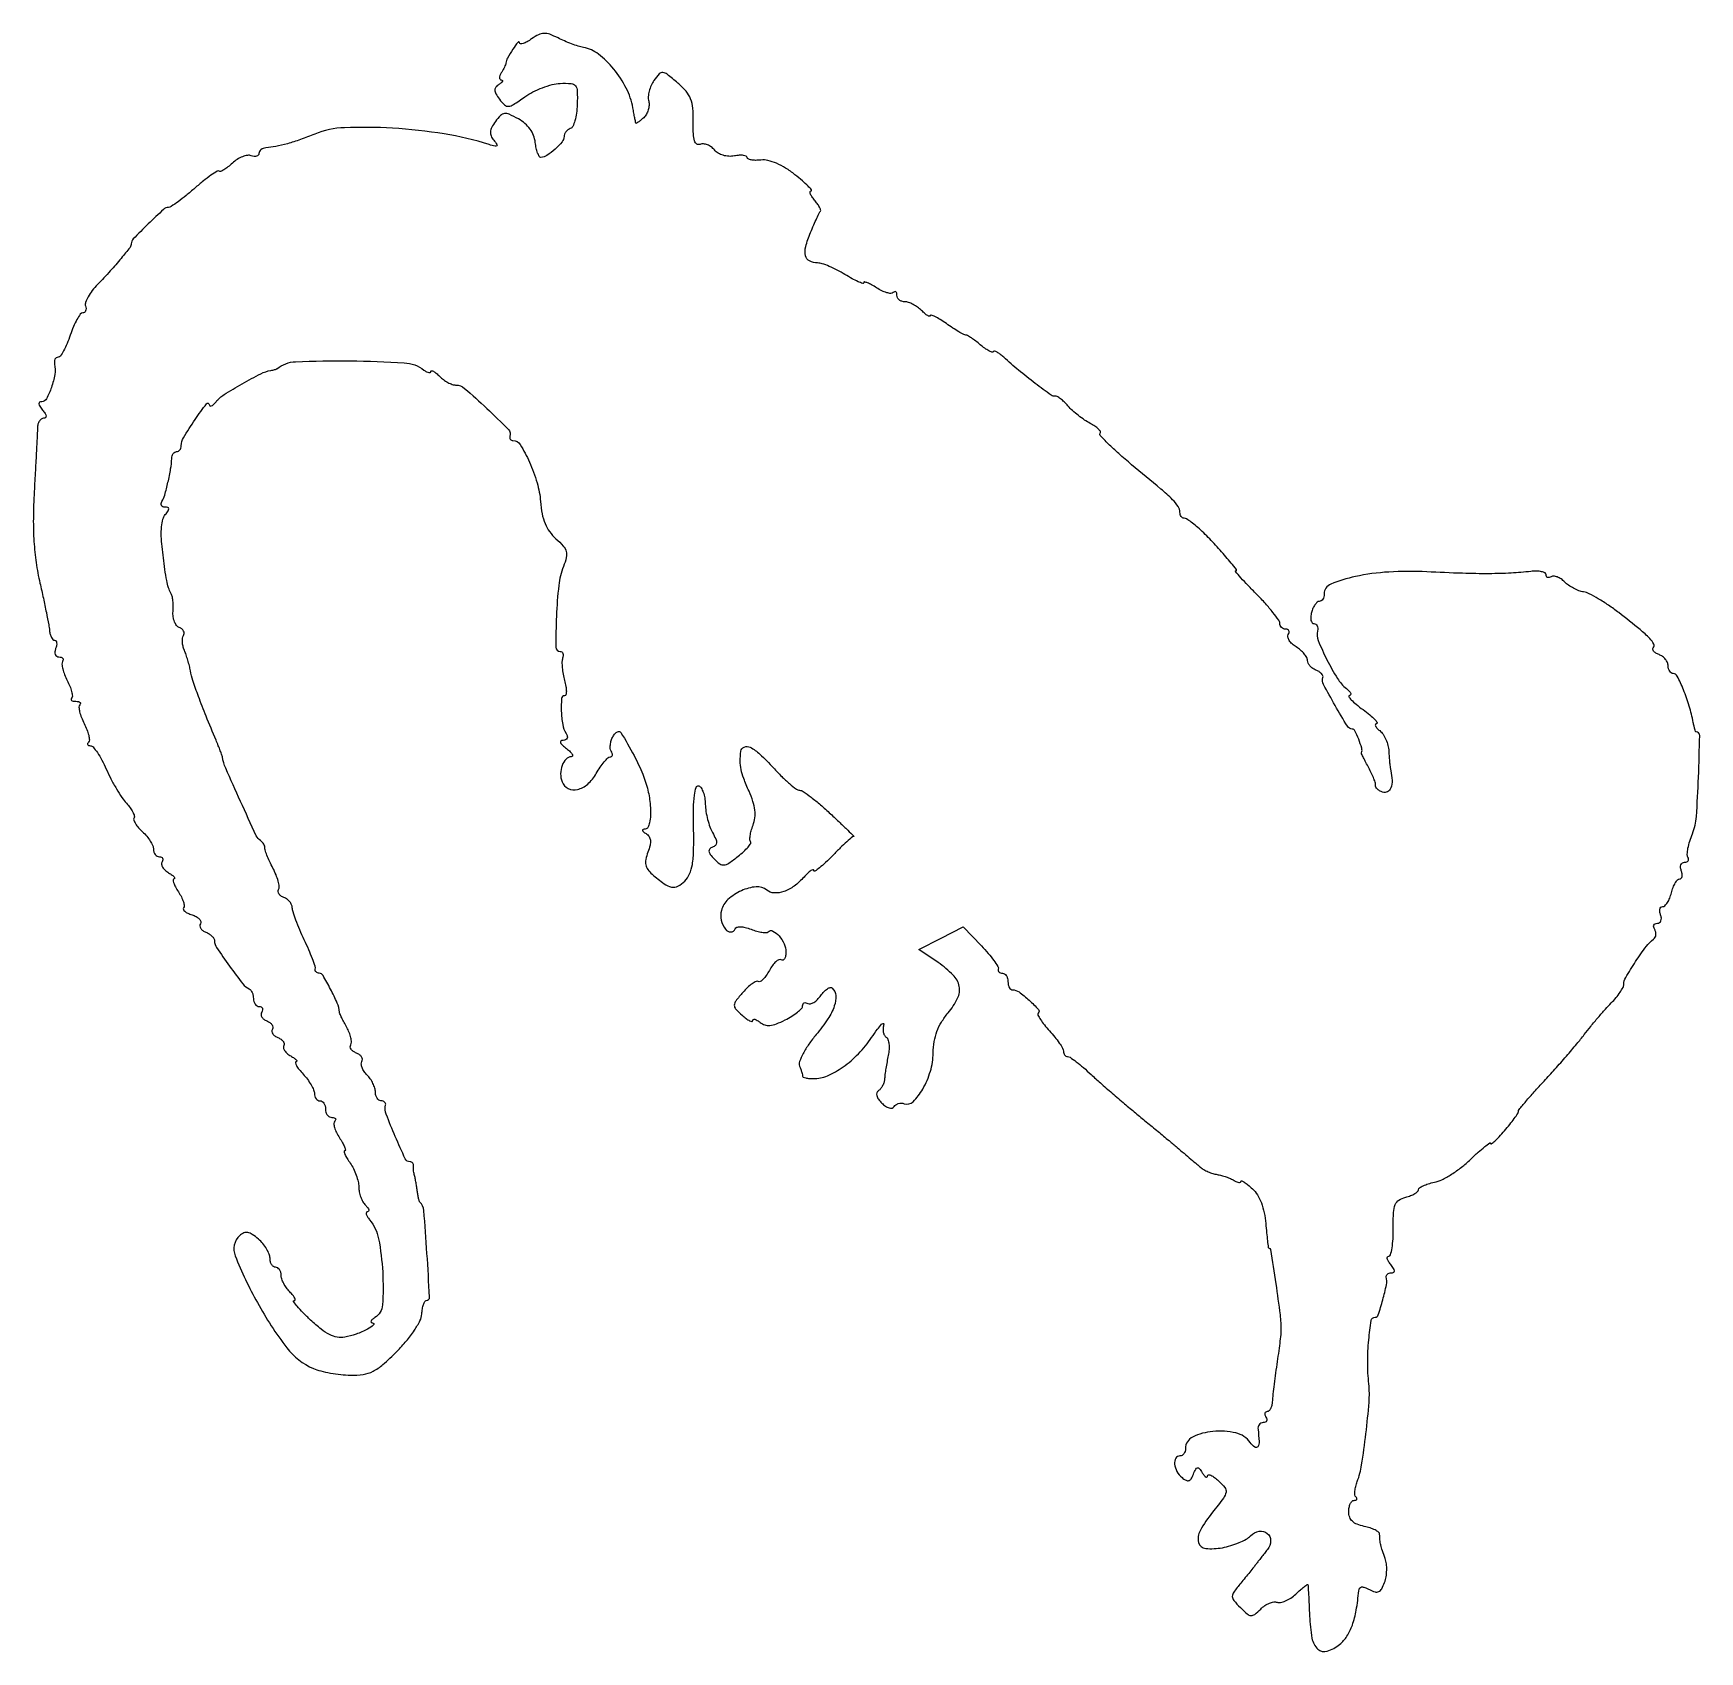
# Model space of a CAD drawing. Extents: x 0 to 301, y 1 to 292.
import ezdxf

# ---------------------------------------------------------------- set-up
doc = ezdxf.new("R2010")
doc.units = 0

msp = doc.modelspace()

# ---------------------------------------------------------------- linework, layer by layer
msp.add_lwpolyline([(90.149094, 291.391876, -0.024546), (89.321882, 290.871029, -0.050711), (88.622364, 290.565739, -0.09263), (88.152417, 290.506475, -0.38609), (87.969591, 290.693296, 0.692298), (87.698432, 290.783771, 0.023604), (86.758845, 289.507378, 0.019092), (85.797, 287.935694, 0.107497), (85.5108, 287, -0.07545), (85.446743, 286.730404, -0.015343), (85.248392, 286.279688, -0.01585), (84.982552, 285.765234, -0.014272), (84.67567, 285.25, 0.0458), (84.428991, 284.769384, 0.099012), (84.352765, 284.362689, 0.175806), (84.452806, 284.097036, 0.214099), (84.690983, 283.984687, -0.202129), (84.87434, 283.903287, -0.323948), (84.895185, 283.740735, -0.099153), (84.679645, 283.483103, -0.027689), (84.250074, 283.175716, 0.081405), (83.702174, 282.68718, 0.182337), (83.529717, 282.165816, 0.120659), (83.720478, 281.50595, 0.027456), (84.359594, 280.522904, 0.042601), (85.266932, 279.481107, 0.218474), (85.971753, 279.232631, 0.122268), (86.868535, 279.544399, 0.010217), (88.915468, 280.939808, -0.037316), (90.37302, 281.821808, -0.026966), (92.111198, 282.589006, -0.027421), (93.85227, 283.140804, -0.051956), (95.305948, 283.357933, -0.025933), (97.269373, 283.343393, -0.212047), (98.047023, 282.94134, -0.164388), (98.379071, 282.03132, -0.014379), (98.367232, 279.539077, -0.02606), (98.234714, 277.99503, -0.035794), (97.945278, 276.63228, -0.038848), (97.558052, 275.598812, -0.206068), (97.117232, 275.205744, 0.078514), (96.690206, 274.984267, 0.068109), (96.328187, 274.632404, 0.070285), (96.083679, 274.208591, 0.096028), (96, 273.776909, -0.177322), (95.65614, 272.837802, -0.034677), (94.380387, 271.525604, -0.036035), (92.911859, 270.390306, -0.13572), (91.816422, 270.031803, -0.280936), (91.531967, 270.187668, -0.041389), (91.240697, 270.807889, -0.036621), (90.98724, 271.679088, -0.023512), (90.816422, 272.718457, 0.065998), (90.501928, 273.962143, 0.060542), (89.868219, 275.120976, 0.058057), (88.946428, 276.13591, 0.052025), (87.783211, 276.955006, 0.018992), (86.132171, 277.796963, 0.137066), (85.25962, 277.938818, 0.17375), (84.544338, 277.588579, 0.03502), (83.615896, 276.489384, 0.035341), (82.960877, 275.446282, 0.101393), (82.719129, 274.630135, 0.125646), (82.841545, 273.890877, 0.069772), (83.324842, 273.108589, -0.018336), (83.896902, 272.365466, -0.377561), (83.870176, 272.105999, -0.256353), (83.562808, 272.029402, -0.011854), (82.492158, 272.338866, 0.036187), (74.405109, 274.255778, 0.025205), (65.07694, 275.286006, 0.024499), (56.438045, 275.377662, 0.087414), (51.054667, 274.214676, -0.012082), (48.4871, 273.23948, -0.016551), (46.12982, 272.495483, -0.018667), (44.029582, 271.991984, -0.032256), (42.25, 271.753034, 0.072464), (41.772334, 271.649395, 0.082509), (41.367188, 271.415818, 0.0931), (41.095614, 271.091757, 0.128664), (41, 270.726345, -0.175033), (40.886791, 270.412857, -0.149353), (40.591597, 270.218961, -0.104302), (40.141919, 270.184355, -0.058908), (39.609692, 270.319533, 0.131398), (38.933249, 270.390896, 0.054565), (38.039335, 270.148099, 0.048899), (37.085464, 269.661216, 0.045118), (36.216142, 268.98674, -0.019742), (35.418983, 268.300802, -0.031576), (34.682025, 267.787988, -0.033039), (34.079433, 267.475229, -0.308815), (33.806681, 267.526653, 0.351448), (33.498913, 267.560479, 0.01074), (32.359409, 266.800914, 0.016771), (30.993937, 265.777973, 0.010254), (29.450231, 264.485619, -0.008877), (27.879931, 263.163632, -0.012489), (26.430168, 262.045363, -0.008757), (25.192908, 261.172247, -0.144121), (24.716296, 261.019184, 0.182324), (23.807789, 260.650868, 0.006606), (21.049189, 258.033895, 0.00633), (18.350354, 255.337583, 0.195746), (18, 254.476953, -0.167504), (17.77098, 253.812509, -0.007011), (16.178543, 251.834704, -0.011672), (14.203857, 249.561506, -0.008622), (11.918269, 247.136577, 0.029326), (10.960427, 246.032138, 0.036957), (10.216847, 244.901928, 0.040312), (9.759813, 243.898667, 0.168732), (9.751603, 243.245192, -0.067454), (9.841734, 242.768959, -0.110407), (9.77353, 242.365775, -0.14443), (9.560994, 242.099908, -0.153576), (9.243393, 242, 0.241596), (8.809883, 241.777547, 0.027869), (8.203546, 240.825, 0.028609), (7.572879, 239.532421, 0.019491), (7, 238, -0.018657), (6.430008, 236.46751, -0.027556), (5.808056, 235.175, -0.026255), (5.213054, 234.217655, -0.245303), (4.796104, 234, 0.152514), (4.479651, 233.901175, 0.124873), (4.245725, 233.632812, 0.099304), (4.133435, 233.227915, 0.067825), (4.163522, 232.75, -0.09077), (4.195271, 230.911978, -0.041348), (3.607013, 228.573274, -0.038023), (2.730119, 226.52824, -0.279373), (1.858503, 226, 0.135392), (1.471846, 225.893344, 0.289329), (1.33736, 225.62808, 0.123785), (1.497888, 225.174804, 0.026516), (2, 224.5, -0.03047), (2.466206, 223.863002, -0.112581), (2.634478, 223.397199, -0.260243), (2.520748, 223.117939, -0.170334), (2.184594, 223, 0.16004), (1.776781, 222.866036, 0.093701), (1.423277, 222.485938, 0.076228), (1.17689, 221.919275, 0.058493), (1.081803, 221.25, -0.006099), (1.040475, 220.117468, -0.000502), (0.893749, 217.166222, -0.000672), (0.710446, 213.645921, -0.000518), (0.501294, 209.805223, 0.011419), (0.342863, 204.947173, 0.018051), (0.452598, 200.781332, 0.020135), (0.842625, 196.996922, 0.020929), (1.53279, 193.305223, -0.003063), (2.145684, 190.571399, -0.003649), (2.689177, 187.984972, -0.003164), (3.117628, 185.798401, -0.023558), (3.265435, 184.75, 0.040614), (3.383285, 184.080082, 0.05695), (3.602234, 183.514062, 0.071883), (3.882059, 183.127351, 0.202941), (4.182901, 183, -0.240695), (4.422261, 182.877688, -0.127534), (4.546562, 182.559375, -0.078856), (4.52776, 182.074944, -0.042583), (4.361626, 181.5, 0.069008), (4.228143, 180.926317, 0.116977), (4.29762, 180.440625, 0.152575), (4.555236, 180.120613, 0.148627), (4.952028, 180, -0.07425), (5.360347, 179.939028, -0.150879), (5.626342, 179.758626, -0.18777), (5.710407, 179.490782, -0.122223), (5.610195, 179.1783, 0.16531), (5.499225, 178.695485, 0.034978), (5.648932, 177.831988, 0.033085), (5.974529, 176.807576, 0.026179), (6.455201, 175.748989, -0.024541), (6.931717, 174.70862, -0.034799), (7.243007, 173.739724, -0.037421), (7.37532, 172.952364, -0.222854), (7.237356, 172.570689, 0.181472), (7.139654, 172.355593, 0.254199), (7.225973, 172.16764, 0.119823), (7.526342, 172.039261, 0.041373), (8, 172, -0.045996), (8.469498, 171.956718, -0.136282), (8.757549, 171.815882, -0.259969), (8.829521, 171.610114, -0.15451), (8.706549, 171.373216, 0.218274), (8.552641, 170.958793, 0.039222), (8.681077, 170.123785, 0.03598), (9.001833, 169.097604, 0.025598), (9.5, 168, -0.025598), (9.998167, 166.902396, -0.03598), (10.318923, 165.876215, -0.039222), (10.447359, 165.041207, -0.218274), (10.293451, 164.626784, 0.091033), (10.128425, 164.387539, 0.236364), (10.136961, 164.184118, 0.200369), (10.312617, 164.045197, 0.068519), (10.640885, 164, -0.224338), (11.121831, 163.772775, -0.024153), (11.876749, 162.758335, -0.02597), (12.694715, 161.392324, -0.018026), (13.480028, 159.773056, 0.016233), (14.325545, 158.013612, 0.014008), (15.323807, 156.222455, 0.014228), (16.321114, 154.648979, 0.039183), (17.137895, 153.621612, -0.028932), (17.792181, 152.832368, -0.040324), (18.274372, 152.05243, -0.045932), (18.542363, 151.384028, -0.213951), (18.489001, 150.982203, 0.23047), (18.449246, 150.588139, 0.049393), (18.757526, 149.951887, 0.042162), (19.298878, 149.215876, 0.029205), (20.023581, 148.478659, -0.033816), (20.779907, 147.694962, -0.034345), (21.419427, 146.820339, -0.036498), (21.864655, 145.985081, -0.104571), (22, 145.345012, 0.077211), (22.079823, 144.831178, 0.089931), (22.311086, 144.395097, 0.100773), (22.655139, 144.103573, 0.126181), (23.059017, 144, -0.100016), (23.417956, 143.927475, -0.176854), (23.636558, 143.724304, -0.168473), (23.678876, 143.419752, -0.089697), (23.537985, 143.06146, 0.182072), (23.452394, 142.624379, 0.094539), (23.648566, 142.095745, 0.073147), (24.094167, 141.555724, 0.051962), (24.728968, 141.091869, -0.018795), (25.359009, 140.692643, -0.053509), (25.752675, 140.354756, -0.189026), (25.836575, 140.145269, -0.404866), (25.726947, 140.030409, 0.40437), (25.547255, 139.84246, 0.076004), (25.629406, 139.324546, 0.045212), (25.949308, 138.566609, 0.022577), (26.480455, 137.670174, -0.027061), (27.022947, 136.73559, -0.039234), (27.388545, 135.854692, -0.044678), (27.553785, 135.134954, -0.234611), (27.428147, 134.76148, 0.313674), (27.37903, 134.48766, 0.113565), (27.633224, 134.15781, 0.063526), (28.178498, 133.815055, 0.031752), (28.93916, 133.51931, -0.047343), (29.697361, 133.197005, -0.079316), (30.24538, 132.776177, -0.116539), (30.504537, 132.32937, -0.21501), (30.451139, 131.920941, 0.160982), (30.354865, 131.517676, 0.122066), (30.502238, 131.084322, 0.094812), (30.881697, 130.684919, 0.06397), (31.436618, 130.385948, -0.04978), (32.034625, 130.08527, -0.054765), (32.540757, 129.680329, -0.061963), (32.886381, 129.237583, -0.135585), (33, 128.826289, 0.149303), (33.37124, 127.610757, 0.008084), (35.692907, 124.281879, 0.009011), (38.107118, 121.060837, 0.123462), (39.25, 120.166667, -0.12921), (39.537453, 119.936478, -0.058488), (39.779688, 119.515104, -0.052342), (39.944374, 118.983289, -0.048968), (40, 118.416667, 0.073123), (40.079594, 117.875334, 0.087712), (40.311086, 117.416146, 0.100542), (40.655165, 117.109176, 0.132785), (41.059017, 117, -0.110022), (41.413498, 116.921043, -0.182842), (41.624118, 116.704175, -0.160356), (41.653933, 116.377772, -0.081847), (41.495635, 115.992937, 0.148363), (41.381589, 115.56249, 0.123645), (41.513622, 115.106118, 0.099962), (41.88198, 114.691952, 0.069662), (42.430874, 114.388152, -0.061778), (42.985295, 114.092569, -0.092661), (43.36715, 113.700967, -0.121115), (43.519803, 113.278778, -0.166377), (43.430874, 112.888152, 0.166377), (43.341946, 112.497527, 0.121115), (43.494598, 112.075338, 0.092661), (43.876454, 111.683736, 0.061778), (44.430874, 111.388152, -0.05671), (44.988856, 111.09787, -0.087324), (45.37959, 110.721096, -0.118035), (45.546016, 110.32123, -0.180159), (45.473224, 109.956676, 0.201048), (45.410555, 109.560198, 0.08838), (45.629542, 109.064965, 0.066943), (46.088929, 108.547829, 0.045925), (46.728968, 108.091869, -0.019143), (47.358115, 107.692597, -0.055169), (47.748004, 107.354756, -0.197719), (47.825797, 107.145654, -0.39306), (47.711045, 107.030409, 0.466384), (47.569634, 106.848008, 0.075068), (47.752788, 106.366043, 0.040404), (48.233315, 105.654198, 0.018872), (48.961045, 104.811439, -0.027063), (49.74141, 103.877232, -0.028583), (50.401057, 102.880532, -0.029783), (50.865281, 101.961982, -0.102457), (51, 101.311439, 0.07466), (51.07524, 100.810359, 0.088576), (51.29375, 100.385235, 0.100668), (51.618647, 100.101042, 0.130232), (52, 100, -0.148195), (52.381354, 99.884432, -0.098894), (52.70625, 99.559375, -0.082425), (52.925306, 99.073457, -0.064853), (53, 98.5, 0.076226), (53.087877, 97.926925, 0.089419), (53.342708, 97.440625, 0.100747), (53.721743, 97.115534, 0.127718), (54.166667, 97, -0.058766), (54.567395, 96.952738, -0.176393), (54.793761, 96.803136, -0.251713), (54.825521, 96.584773, -0.109598), (54.663159, 96.329826, 0.21708), (54.507874, 95.914596, 0.05215), (54.638276, 95.172129, 0.044165), (54.983998, 94.271008, 0.031367), (55.519545, 93.329826, -0.016429), (56.064356, 92.435579, -0.032094), (56.427375, 91.684386, -0.044517), (56.59013, 91.15264, -0.476548), (56.466349, 91, 0.481828), (56.347452, 90.850781, 0.047266), (56.514177, 90.347139, 0.032716), (56.886788, 89.630644, 0.016513), (57.443296, 88.777494, -0.037484), (58.039312, 87.774293, -0.028458), (58.542718, 86.597585, -0.029111), (58.889191, 85.432881, -0.057798), (59, 84.477494, 0.04983), (59.088265, 83.594036, 0.037973), (59.3525, 82.657764, 0.038936), (59.740052, 81.810059, 0.069803), (60.2, 81.2, -0.032604), (60.605055, 80.73837, -0.087776), (60.805907, 80.3525, -0.217877), (60.77569, 80.110506, -0.260014), (60.577555, 80, 0.292991), (60.375521, 79.870494, 0.173405), (60.349624, 79.574758, 0.07718), (60.552259, 79.108667, 0.032152), (60.95654, 78.552366, -0.126554), (62.567157, 75.139659, -0.033665), (63.304572, 69.119348, -0.030072), (63.271748, 63.205298, -0.239643), (61.919321, 60.928976, 0.031544), (61.436915, 60.579195, 0.116114), (61.210676, 60.281085, 0.328141), (61.253937, 60.084069, 0.170322), (61.5, 59.984904, -0.658368), (61.643539, 59.604293, -0.073468), (60.59117, 58.85254, -0.032801), (58.510883, 57.953233, -0.040791), (56.475639, 57.409804, -0.088979), (55.125607, 57.407245, -0.071871), (53.746855, 57.862757, -0.052246), (52.200651, 58.847257, -0.021206), (50.310998, 60.483949, -0.009818), (48.935073, 61.833784, -0.019404), (47.907384, 62.96716, -0.021707), (47.262854, 63.807436, -0.606831), (47.36309, 64, 0.391795), (47.515433, 64.141022, 0.136797), (47.452193, 64.461607, 0.056322), (47.121468, 64.967289, 0.023424), (46.571429, 65.571429, -0.040215), (45.970075, 66.278163, -0.035542), (45.461607, 67.100893, -0.037263), (45.111012, 67.911928, -0.083576), (45, 68.571429, 0.068255), (44.925111, 69.117465, 0.084734), (44.70625, 69.580357, 0.099788), (44.381339, 69.889883, 0.141492), (44, 70, -0.160289), (43.618574, 70.125502, -0.096675), (43.29375, 70.479607, -0.078271), (43.074371, 71.008301, -0.059344), (43, 71.632705, 0.096628), (42.852752, 72.387524, 0.04015), (42.384432, 73.319682, 0.037789), (41.70629, 74.26684, 0.039881), (40.904448, 75.082872, 0.028755), (39.798589, 75.935753, 0.103854), (38.981122, 76.274165, 0.150109), (38.269609, 76.193808, 0.085433), (37.539406, 75.714454, 0.309029), (36.721713, 72.057781, 0.03174), (40.720553, 63.627265, 0.035657), (46.019622, 55.497443, 0.131307), (50.821649, 51.764794, 0.037621), (52.131015, 51.324448, 0.017363), (53.888234, 50.941647, 0.017085), (55.772459, 50.66534, 0.02271), (57.5, 50.551114, 0.041777), (59.812504, 50.696749, 0.081932), (61.564214, 51.257673, 0.062157), (63.336107, 52.463533, 0.016035), (65.862025, 54.834534, 0.022304), (67.586542, 56.721847, 0.0272), (69.017872, 58.638793, 0.029025), (70.029164, 60.36897, 0.103736), (70.362025, 61.599499, -0.025999), (70.463028, 62.518756, -0.0402), (70.654221, 63.294063, -0.047518), (70.897903, 63.844016, -0.270757), (71.162981, 63.999294, 0.429368), (71.757309, 64.626359, 0.003187), (71.292279, 72.512211, 0.004574), (70.717574, 80.219833, 0.178625), (70.002623, 81.75, -0.132891), (69.891563, 81.941131, -0.010593), (69.750771, 82.514063, -0.013754), (69.614174, 83.215715, -0.010104), (69.5, 84, 0.006583), (69.386419, 84.820703, 0.006712), (69.251933, 85.632812, 0.006545), (69.116423, 86.335043, 0.027536), (69.006579, 86.75, -0.035422), (68.921861, 87.091714, -0.02227), (68.869449, 87.5, -0.022329), (68.85372, 87.908429, -0.037629), (68.881579, 88.25, 0.101209), (68.86866, 88.536075, 0.114904), (68.743172, 88.779687, 0.115228), (68.523309, 88.942322, 0.102213), (68.244111, 89, -0.290156), (67.382078, 89.546236, -0.008869), (65.568768, 93.569359, -0.012401), (63.965104, 97.573756, -0.142124), (63.841241, 99.25, 0.137123), (63.822959, 99.535508, 0.127225), (63.659615, 99.779687, 0.106834), (63.370162, 99.943601, 0.075745), (63, 100, -0.154765), (62.618614, 100.120948, -0.09778), (62.29375, 100.461607, -0.080164), (62.074515, 100.97055, -0.061768), (62, 101.571429, 0.075626), (61.891868, 102.28226, 0.03842), (61.556675, 103.124575, 0.037057), (61.068396, 103.958673, 0.045457), (60.490809, 104.652048, -0.046844), (59.955755, 105.297991, -0.057825), (59.593136, 105.990057, -0.068724), (59.445088, 106.622683, -0.162977), (59.554191, 107.087683, 0.161915), (59.648872, 107.487494, 0.121913), (59.501014, 107.917564, 0.094438), (59.12228, 108.314381, 0.063582), (58.569126, 108.611848, -0.059718), (58.013258, 108.905279, -0.090554), (57.627816, 109.290887, -0.12002), (57.469624, 109.704038, -0.171746), (57.551988, 110.084118, 0.153669), (57.676095, 110.572974, 0.042226), (57.563354, 111.368776, 0.038481), (57.274476, 112.295876, 0.031983), (56.83168, 113.229333, -0.007161), (56.34539, 114.135458, -0.009304), (55.927425, 114.979867, -0.007318), (55.602708, 115.694715, -0.07967), (55.523865, 116, 0.078197), (55.111023, 117.618083, 0.018555), (53.914335, 120.140372, 0.011655), (52.553093, 122.61203, 0.267113), (51.87868, 123, -0.087549), (51.555417, 123.057039, -0.114878), (51.305151, 123.220312, -0.125971), (51.167618, 123.464259, -0.118827), (51.160131, 123.75, 0.134866), (51.131847, 124.239102, 0.008611), (50.645136, 125.601562, 0.012118), (49.989506, 127.221583, 0.008695), (49.182093, 129, -0.009741), (48.361808, 130.816856, -0.011759), (47.66556, 132.554532, -0.010458), (47.147286, 134.035386, -0.074791), (47.021962, 134.781385, 0.102075), (46.902516, 135.314073, 0.06541), (46.567514, 135.854799, 0.061807), (46.078683, 136.321312, 0.06815), (45.505744, 136.63617, -0.0618), (44.973898, 136.919747, -0.092683), (44.607617, 137.295476, -0.121125), (44.461233, 137.700579, -0.166321), (44.54661, 138.075417, 0.172721), (44.658419, 138.596138, 0.031925), (44.46596, 139.573721, 0.030919), (44.079148, 140.740833, 0.023854), (43.520605, 141.960155, -0.010668), (42.930412, 143.163719, -0.0142), (42.449099, 144.282794, -0.011442), (42.099465, 145.226237, -0.124006), (42.065148, 145.627719, 0.123136), (42.040617, 145.920639, 0.058066), (41.876294, 146.265562, 0.052441), (41.609098, 146.606043, 0.050551), (41.27385, 146.888197, -0.135204), (40.518653, 147.778594, -0.002068), (37.6751, 153.970509, -0.0037), (35.022653, 159.926516, -0.062632), (34.416206, 161.985247, 0.046175), (34.333007, 162.306184, 0.004188), (34.045579, 163.083166, 0.005403), (33.684326, 164.004978, 0.0042), (33.272167, 165, -0.004263), (31.482277, 169.322618, -0.007701), (30.10143, 172.897014, -0.0087), (29.114698, 175.723692, -0.034777), (28.663163, 177.5, 0.016802), (28.47077, 178.38955, 0.010651), (28.189971, 179.412496, 0.010696), (27.870962, 180.406347, 0.019389), (27.561619, 181.202113, -0.044415), (27.322081, 181.923106, -0.0433), (27.211028, 182.681267, -0.046652), (27.234496, 183.364385, -0.106904), (27.405644, 183.847328, 0.134801), (27.522879, 184.246612, 0.124169), (27.425438, 184.663764, 0.105625), (27.120299, 185.035734, 0.076876), (26.654532, 185.302327, -0.137741), (26.1591, 185.671326, -0.070014), (25.771972, 186.352077, -0.061227), (25.544966, 187.223033, -0.054804), (25.523322, 188.157112, 0.025377), (25.55787, 189.127446, 0.024673), (25.494707, 190.105527, 0.025461), (25.353039, 190.957696, 0.078564), (25.141167, 191.5, -0.054949), (24.705321, 192.477357, -0.030309), (24.382455, 193.746631, -0.014775), (24.056171, 195.782172, -0.002202), (23.538684, 199.9008, -0.023988), (23.403926, 201.753172, -0.031585), (23.469105, 203.445588, -0.03509), (23.708441, 204.825003, -0.113174), (24.125153, 205.6508, 0.023396), (24.62597, 206.315173, 0.16263), (24.735673, 206.701445, 0.317295), (24.561542, 206.925713, 0.074158), (24.063428, 207, -0.096131), (23.661026, 207.078088, -0.173982), (23.413563, 207.298596, -0.171653), (23.360836, 207.62862, -0.093271), (23.510195, 208.016496, 0.069391), (24.023941, 209.182496, 0.01277), (24.609061, 211.465302, 0.014555), (25.088502, 213.876647, 0.031793), (25.283269, 215.75, -0.064423), (25.364659, 216.227877, -0.079631), (25.563418, 216.632812, -0.094491), (25.844898, 216.904203, -0.1457), (26.166667, 217, 0.125552), (26.484478, 217.081082, 0.100778), (26.755208, 217.309335, 0.090139), (26.93717, 217.650765, 0.07762), (27, 218.053054, -0.137593), (27.408821, 219.510551, -0.012101), (29.500128, 222.765134, -0.01432), (31.564074, 225.632023, -0.705118), (32.031803, 225.482135, 0.241073), (32.157747, 225.254574, 0.251339), (32.41211, 225.229127, 0.092828), (32.810533, 225.488963, 0.031432), (33.281803, 226, -0.080654), (34.709926, 227.272258, -0.012414), (37.975348, 229.23834, -0.012478), (41.334562, 231.039494, -0.079521), (43.171817, 231.625, 0.017216), (43.507209, 231.687498, 0.018383), (43.830159, 231.771829, 0.018283), (44.101258, 231.864307, 0.077089), (44.25, 231.94931, -0.159746), (47.615045, 233.201503, -0.012196), (57.425605, 233.349027, -0.012649), (67.209053, 233.009887, -0.148078), (70.75, 231.701401, 0.033853), (71.230159, 231.386605, 0.078504), (71.632812, 231.236909, 0.166941), (71.889797, 231.270918, 0.284414), (72, 231.448984, -0.435926), (72.13581, 231.575154, -0.10937), (72.461607, 231.477425, -0.048243), (72.967444, 231.127102, -0.020821), (73.571429, 230.571429, 0.037088), (74.269276, 229.970083, 0.034399), (75.065472, 229.461607, 0.03623), (75.838472, 229.109763, 0.088912), (76.450847, 229, -0.180295), (78.082927, 228.391715, -0.01067), (82.064502, 224.793577, -0.008651), (85.960899, 220.988856, -0.28186), (86.25, 219.757113, 0.099597), (86.21507, 219.468376, 0.134929), (86.303853, 219.222402, 0.136732), (86.504678, 219.058539, 0.10352), (86.784392, 219, -0.262215), (88.108159, 218.254521, -0.030268), (89.757173, 215.121656, -0.034932), (91.132837, 211.401101, -0.05253), (91.749478, 208, 0.028875), (92.043315, 205.789082, 0.051191), (92.572359, 204.030064, 0.058389), (93.386623, 202.57808, 0.053151), (94.537528, 201.302188, -0.028173), (95.851392, 199.984151, -0.116406), (96.382964, 199.001118, -0.125326), (96.398681, 197.923954, -0.03495), (95.888763, 196.302188, 0.065752), (95.042085, 192.889572, 0.018094), (94.622766, 187.360493, 0.009891), (94.512479, 181.771329, 0.414199), (95.283848, 181, -0.163176), (95.584584, 180.899169, -0.14496), (95.781198, 180.632812, -0.106741), (95.836266, 180.228257, -0.063463), (95.737253, 179.75, 0.080322), (95.622876, 179.086075, 0.024205), (95.662011, 178.059375, 0.023572), (95.818604, 176.894554, 0.023593), (96.084114, 175.75, -0.024088), (96.327652, 174.695434, -0.042722), (96.410797, 173.807813, -0.058536), (96.343087, 173.188676, -0.349503), (96.106138, 173, 0.391332), (95.547138, 172.483374, 0.029236), (95.501245, 170.222208, 0.034189), (95.759498, 167.806791, 0.094961), (96.365066, 166.218327, -0.074654), (96.575238, 165.727453, -0.17012), (96.542853, 165.330975, -0.189729), (96.277192, 165.069593, -0.094779), (95.809017, 164.968197, 0.16643), (95.44375, 164.833152, 0.332959), (95.373359, 164.550415, 0.107438), (95.698105, 164.088611, 0.02408), (96.44113, 163.468197, -0.025063), (97.115816, 162.902591, -0.073797), (97.493586, 162.431283, -0.234735), (97.512971, 162.143374, -0.30302), (97.298118, 162, 0.207332), (96.361131, 161.594013, 0.100259), (95.661071, 160.460352, 0.084911), (95.380344, 158.951389, 0.095521), (95.638374, 157.5, 0.187593), (96.737518, 156.28965, 0.176962), (98.398001, 156.102323, 0.124357), (100.260132, 157.08459, 0.080326), (101.79651, 158.993677, -0.018927), (102.507983, 160.140727, -0.026045), (103.237249, 161.109819, -0.024772), (103.898606, 161.824412, -0.194062), (104.309017, 161.993677, 0.156282), (104.565143, 162.07795, 0.189506), (104.700276, 162.289566, 0.127439), (104.681005, 162.611534, 0.060143), (104.504895, 162.99208, -0.113837), (104.335931, 163.490441, -0.053752), (104.340864, 164.173411, -0.049309), (104.502677, 164.920992, -0.049667), (104.807495, 165.620496, -0.046641), (105.196596, 166.185091, -0.098042), (105.609521, 166.518124, -0.169798), (105.974341, 166.572089, -0.213019), (106.251862, 166.378416, -0.01266), (108.614989, 162.216648, -0.027273), (110.173047, 158.877443, -0.034722), (111.106784, 155.988579, -0.045588), (111.52654, 153.25, -0.019966), (111.564299, 151.456592, -0.046378), (111.414693, 150.121185, -0.071299), (111.106229, 149.26717, -0.273647), (110.643009, 148.984687, 0.061534), (110.22852, 148.927836, 0.389242), (110.123479, 148.763662, 0.186044), (110.272886, 148.515034, 0.024116), (110.788754, 148.151719, -0.105977), (111.325923, 147.623989, -0.121516), (111.566203, 146.947422, -0.084983), (111.502862, 146.046008, -0.030912), (111.121171, 144.818705, 0.037746), (110.730555, 143.499456, 0.100275), (110.7183, 142.521317, 0.113282), (111.083541, 141.687719, 0.056094), (111.875738, 140.838425, 0.019076), (114.040858, 139.123274, 0.107165), (115.382459, 138.526904, 0.175875), (116.509154, 138.689605, 0.073727), (117.757671, 139.616835, 0.094334), (118.618807, 140.884488, 0.06131), (119.120079, 142.588314, 0.036535), (119.34972, 145.115293, 0.009303), (119.345539, 149.23208, -0.008572), (119.336848, 152.738279, -0.027451), (119.499235, 155.069275, -0.042229), (119.799801, 156.48747, -0.422585), (120.284482, 156.738506, -0.178139), (120.710843, 156.397705, -0.050596), (121.080398, 155.618351, -0.044128), (121.347296, 154.588045, -0.034467), (121.458565, 153.437019, 0.032885), (121.578502, 152.153972, 0.022729), (121.87462, 150.725509, 0.022993), (122.286931, 149.372669, 0.042859), (122.761632, 148.33067, -0.02168), (123.336111, 147.199126, -0.1089), (123.482883, 146.508777, -0.200462), (123.284373, 146.043338, -0.10456), (122.74201, 145.700568, 0.107733), (122.252423, 145.386835, 0.239527), (122.118467, 144.977233, 0.12634), (122.359615, 144.415456, 0.025627), (123.070684, 143.584928, 0.044455), (124.065715, 142.707562, 0.189243), (124.817729, 142.507732, 0.123756), (125.696322, 142.839034, 0.014917), (127.373347, 144.079034, 0.018618), (128.385582, 144.938134, 0.031284), (129.159216, 145.740338, 0.03362), (129.650345, 146.40342, 0.352525), (129.616506, 146.716827, -0.204623), (129.48191, 147.052132, -0.031804), (129.544346, 147.780276, -0.031058), (129.736953, 148.678567, -0.022506), (130.057279, 149.650654, 0.060318), (130.390461, 150.995658, 0.059944), (130.394065, 152.384225, 0.049948), (130.051407, 153.938712, 0.025798), (129.333829, 155.797832, -0.013624), (128.379367, 158.102114, -0.041424), (127.906925, 159.728829, -0.050964), (127.76058, 161.217189, -0.030141), (127.875, 163, -0.274498), (128.46963, 163.76593, -0.215145), (129.540743, 163.713417, -0.070811), (131.289947, 162.479892, -0.01794), (133.739931, 160, 0.012778), (135.224523, 158.465931, 0.017446), (136.643198, 157.167052, 0.014334), (137.86965, 156.179745, 0.157058), (138.458855, 155.972944, -0.146732), (139.074499, 155.770724, -0.010838), (140.523427, 154.713345, -0.014334), (142.215938, 153.34253, -0.010359), (144.025153, 151.722944, -0.00188), (145.73762, 150.112751, -0.003417), (147.123268, 148.781917, -0.001374), (148.245592, 147.683123, -0.82736), (148.217458, 147.641028, 0.286719), (147.994111, 147.605514, 0.004379), (146.971208, 146.699453, 0.010204), (145.785892, 145.586182, 0.006385), (144.442305, 144.237627, -0.010695), (143.120698, 142.933801, -0.02133), (142.011177, 141.971257, -0.025675), (141.198989, 141.390701, -0.59267), (141, 141.499609, 0.461107), (140.846508, 141.63066, 0.108), (140.485938, 141.489738, 0.04528), (139.922811, 141.035996, 0.019088), (139.25, 140.333599, -0.05195), (137.469935, 138.704081, -0.075466), (135.59099, 137.709535, -0.096304), (133.868238, 137.45945, -0.162628), (132.521287, 137.982333, 0.19927), (130.613028, 138.57124, 0.082806), (127.955992, 137.866439, 0.078937), (125.546204, 136.280485, 0.147372), (124.358625, 134.29274, 0.11626), (124.333541, 132.553845, 0.105787), (125.079174, 130.918746, 0.237211), (126.045304, 130.432417, 0.320091), (126.816638, 130.981959, -0.236064), (127.125289, 131.284239, -0.083218), (127.755885, 131.3765, -0.056568), (128.63943, 131.257579, -0.029137), (129.705326, 130.921935, 0.022727), (130.728288, 130.585348, 0.031299), (131.674382, 130.383844, 0.032165), (132.44142, 130.320061, 0.203766), (132.796679, 130.463346, -0.325692), (133.641723, 130.595978, -0.094214), (134.746952, 129.734826, -0.07352), (135.680071, 128.292537, -0.107275), (136, 126.818538, -0.042773), (135.939519, 126.112832, -0.09292), (135.750522, 125.60502, -0.170833), (135.471625, 125.374464, -0.230446), (135.150714, 125.406854, 0.252283), (134.730957, 125.431784, 0.072738), (134.168611, 125.063231, 0.054152), (133.560357, 124.393361, 0.034421), (133, 123.5, -0.028174), (132.450661, 122.599426, -0.045368), (131.875651, 121.909413, -0.058229), (131.357716, 121.499871, -0.283852), (130.999965, 121.500022, 0.257052), (130.601236, 121.52012, 0.040194), (129.898053, 121.105093, 0.036258), (129.074222, 120.430648, 0.024152), (128.229797, 119.549279, 0.013816), (126.948294, 117.990455, 0.15725), (126.679593, 117.250889, 0.196734), (126.928346, 116.573546, 0.023697), (128.079118, 115.4284, 0.021017), (128.817158, 114.814868, 0.046947), (129.435741, 114.429043, 0.098291), (129.839584, 114.318187, 0.435448), (130, 114.467457, -0.288156), (130.120843, 114.659729, -0.176146), (130.396613, 114.687359, -0.078533), (130.831323, 114.50069, -0.032607), (131.350173, 114.124346, 0.099753), (132.167914, 113.684092, 0.09904), (133.094504, 113.593376, 0.067587), (134.260288, 113.872262, 0.023244), (135.850173, 114.575143, 0.023354), (137.056373, 115.248953, 0.031454), (138.074738, 115.974474, 0.032484), (138.809538, 116.654708, 0.192059), (139, 117.132259, -0.10909), (139.072943, 117.462606, -0.182364), (139.273651, 117.659337, -0.161102), (139.575618, 117.688162, -0.082508), (139.931578, 117.542287, 0.201856), (140.391943, 117.470252, 0.076876), (141.003139, 117.726212, 0.060065), (141.6638, 118.249655, 0.042467), (142.271273, 118.976909, -0.035875), (142.858728, 119.699317, -0.059589), (143.45972, 120.202767, -0.085664), (143.981386, 120.427865, -0.261168), (144.339695, 120.326972, -0.182575), (144.959827, 118.953941, -0.099014), (144.708304, 117.092789, -0.063944), (143.5495, 114.750537, -0.027221), (141.451564, 111.942026, 0.022377), (140.129781, 110.207825, 0.030088), (139.10389, 108.52076, 0.030716), (138.450332, 107.075843, 0.184495), (138.451564, 106.265625, -0.008932), (138.661543, 105.687775, -0.010525), (138.838897, 105.133403, -0.009505), (138.969427, 104.660972, -0.062722), (139, 104.418213, 0.312808), (139.112744, 104.255633, 0.035904), (139.563695, 104.12285, 0.033123), (140.18345, 104.030223, 0.020537), (140.91896, 104, 0.101323), (143.454671, 104.519181, 0.052781), (146.28423, 106.099608, 0.047603), (149.058282, 108.483871, 0.042912), (151.439606, 111.429161, -0.009316), (152.464688, 112.887196, -0.030056), (153.219981, 113.799536, -0.19741), (153.520605, 113.937188, -0.520881), (153.63855, 113.782025, 0.05748), (153.499568, 113.080697, 0.064454), (153.532523, 112.393641, 0.073841), (153.723918, 111.823874, 0.137286), (154.051637, 111.468087, -0.174006), (154.382172, 111.053151, -0.053113), (154.561595, 110.258157, -0.046014), (154.585485, 109.258006, -0.036372), (154.433556, 108.186062, 0.007666), (154.204958, 107.047691, 0.006662), (153.999684, 105.848406, 0.006716), (153.842938, 104.757944, 0.019539), (153.774339, 104, -0.05736), (153.670158, 103.377339, -0.046606), (153.423106, 102.746971, -0.048321), (153.079379, 102.20263, -0.083476), (152.686566, 101.840751, 0.170241), (152.387497, 101.451948, 0.14424), (152.370868, 100.931271, 0.092343), (152.669533, 100.294788, 0.040646), (153.274063, 99.58308, 0.043741), (153.948706, 99.01717, 0.082458), (154.5881, 98.711453, 0.125449), (155.110765, 98.694792, 0.202578), (155.468267, 98.948655, -0.103866), (155.787796, 99.284462, -0.079324), (156.246819, 99.50333, -0.075832), (156.77183, 99.574765, -0.080885), (157.282025, 99.483212, 0.286127), (158.893037, 99.840737, 0.06839), (160.648224, 102.109383, 0.058567), (162.024988, 105.321648, 0.067381), (162.534129, 108.615645, -0.036173), (162.722978, 110.682733, -0.048046), (163.206993, 112.506316, -0.048434), (164.026303, 114.19273, -0.037635), (165.219188, 115.848644, 0.059823), (166.938018, 118.47212, 0.165614), (167.225171, 120.630726, 0.149041), (166.135288, 122.664721, 0.045596), (163.419089, 124.915007), (159.950744, 127.291555), (163.948757, 129.321942), (167.94677, 131.352328), (171.222507, 127.926164, -0.013757), (172.459483, 126.558992, -0.020202), (173.462817, 125.286123, -0.016179), (174.193787, 124.205605, -0.224439), (174.249122, 123.75, 0.134096), (174.233673, 123.464676, 0.144359), (174.36693, 123.220313, 0.119842), (174.636598, 123.056359, 0.077083), (175, 123, -0.148195), (175.381354, 122.884432, -0.098894), (175.70625, 122.559375, -0.082425), (175.925306, 122.073457, -0.064853), (176, 121.5, 0.054512), (176.062747, 120.926172, 0.074185), (176.248803, 120.440625, 0.093784), (176.523815, 120.114815, 0.172358), (176.84699, 120, -0.159469), (177.996774, 119.623721, -0.026036), (179.837456, 118.121145, -0.022433), (181.485827, 116.485481, -0.402258), (181.471883, 115.805216, 0.319395), (181.414882, 115.467257, 0.027871), (181.861882, 114.662372, 0.028491), (182.563523, 113.678814, 0.017702), (183.49007, 112.605215, -0.016105), (184.451145, 111.498771, -0.020369), (185.262708, 110.413892, -0.018873), (185.859647, 109.469728, -0.132276), (186, 108.948478, 0.077406), (186.056535, 108.58548, 0.089145), (186.220313, 108.276068, 0.099494), (186.463944, 108.067583, 0.125126), (186.75, 107.991326, -0.151465), (187.198894, 107.846439, -0.009999), (188.307812, 107.033061, -0.013747), (189.604643, 105.983635, -0.009804), (191, 104.741326, 0.005616), (192.661538, 103.236901, 0.002813), (194.79375, 101.370748, 0.002792), (197.021857, 99.464351, 0.004123), (199, 97.818667, -0.001065), (200.942457, 96.222672, -0.000816), (203.059375, 94.46995, -0.000825), (205.035451, 92.82288, -0.001954), (206.5, 91.588313, 0.000114), (207.737119, 90.537651, 0.000114), (208.973477, 89.488606, 0.000111), (210.052439, 88.573946, 0.000456), (210.707581, 88.019846, 0.04706), (211.299288, 87.608866, 0.026133), (212.086957, 87.217867, 0.025849), (212.933012, 86.902475, 0.03768), (213.707581, 86.721269, -0.026524), (214.485217, 86.557535, -0.018619), (215.340664, 86.294984, -0.018846), (216.143031, 85.981268, -0.036899), (216.75, 85.662053, 0.033032), (217.22984, 85.404946, 0.07041), (217.632812, 85.286771, 0.136607), (217.893832, 85.320063, 0.301793), (218, 85.479938, -0.530999), (218.142991, 85.576618, -0.047203), (218.605556, 85.338095, -0.030284), (219.269809, 84.852785, -0.014626), (220.061466, 84.157363, -0.068395), (220.956919, 83.059486, -0.045181), (221.676874, 81.596499, -0.040296), (222.193707, 79.841981, -0.031149), (222.479168, 77.868408, 0.003384), (222.62718, 76.193406, 0.005614), (222.777411, 74.78322, 0.001269), (222.924588, 73.561583, 0.378791), (222.994214, 73.5, -0.370475), (223.351591, 73.193076, -0.001239), (224.275318, 67.044881, -0.00555), (225.040284, 61.436051, -0.033391), (225.209862, 58.5, -0.026357), (225.170712, 57.866958, -0.002498), (224.985622, 56.325, -0.003189), (224.743873, 54.487859, -0.002507), (224.459219, 52.5, 0.003282), (224.169959, 50.457416, 0.003501), (223.914003, 48.454687, 0.003327), (223.717421, 46.729486, 0.016265), (223.644534, 45.75, -0.046092), (223.554333, 45.080235, -0.064351), (223.344763, 44.514063, -0.082388), (223.055066, 44.130954, -0.192047), (222.726697, 44, 0.148732), (222.456973, 43.917952, 0.191612), (222.311653, 43.70625, 0.132582), (222.324814, 43.383045, 0.062393), (222.5, 43, -0.087051), (222.652489, 42.618117, -0.165916), (222.612523, 42.29375, -0.178935), (222.387515, 42.077634, -0.103144), (222.01518, 42, 0.117172), (221.607394, 41.903107, 0.115302), (221.283971, 41.632812, 0.106473), (221.096524, 41.227208, 0.087697), (221.074646, 40.75, -0.018879), (221.269895, 38.619283, -0.149915), (221.033664, 37.670362, -0.449011), (220.508729, 37.572054, -0.070239), (219.677077, 38.426945, 0.179668), (217.082086, 40.141534, 0.080473), (212.940724, 40.422497, 0.090402), (209.287278, 39.398879, 0.286826), (208, 37.339485, -0.073022), (207.924847, 36.827642, -0.087654), (207.70625, 36.393474, -0.100532), (207.381345, 36.103229, -0.132956), (207, 36, 0.267908), (206.262272, 35.574148, 0.156669), (206.040094, 34.546592, 0.102902), (206.457307, 33.211827, 0.092774), (207.383217, 32.096921, 0.048186), (208.104348, 31.607342, 0.198588), (208.618106, 31.551611, 0.189049), (209.03756, 31.875615, 0.043275), (209.437012, 32.696452, -0.0213), (209.842192, 33.631241, -0.241757), (210.154323, 33.865968, -0.274609), (210.498223, 33.734308, -0.026319), (211.038482, 32.971975, 0.026195), (211.398756, 32.463344, 0.090819), (211.700423, 32.198233, 0.311789), (211.888447, 32.210401, 0.224874), (211.984687, 32.404988, -0.389333), (212.161806, 32.591536, -0.122237), (212.576376, 32.518451, -0.05532), (213.216525, 32.144843, -0.02419), (213.977444, 31.520413, -0.042047), (215.097568, 30.320902, -0.217991), (215.305875, 29.46179, -0.112131), (214.842285, 28.408779, -0.007952), (212.877949, 25.845898, 0.037033), (210.626899, 22.525865, 0.200944), (210.361039, 20.41321, 0.309925), (211.651048, 19.330399, 0.070785), (214.654261, 19.462962, 0.027867), (216.152455, 19.831445, 0.025348), (217.6497, 20.373863, 0.026208), (218.938396, 20.997425, 0.070701), (219.749646, 21.606789, -0.15044), (221.291599, 22.422836, -0.222603), (222.7497, 22.050602, -0.234445), (223.347272, 20.720389, -0.158384), (222.762331, 19.130364, 0.000939), (222.22273, 18.441936, 0.000756), (221.645052, 17.699761, 0.000764), (221.113456, 17.012492, 0.001957), (220.731463, 16.513043, -0.005865), (220.307947, 15.96818, -0.001433), (219.597186, 15.080809, -0.001469), (218.77659, 14.068411, -0.001464), (217.949316, 13.059925, 0.01455), (216.701044, 11.454316, 0.155948), (216.442971, 10.6816, 0.180589), (216.7031, 9.956383, 0.020922), (217.892456, 8.663099, 0.019323), (219.120528, 7.52645, 0.161194), (219.812181, 7.243375, 0.187768), (220.481317, 7.452107, 0.027959), (221.553542, 8.410685, -0.047399), (222.299004, 9.026782, -0.051442), (223.127756, 9.472187, -0.057681), (223.912915, 9.693822, -0.132338), (224.519247, 9.630988, 0.145621), (225.151177, 9.582107, 0.050553), (226.02981, 9.866499, 0.045035), (226.989898, 10.396074, 0.039008), (227.890308, 11.112433, -0.008411), (228.704532, 11.845805, -0.015098), (229.400386, 12.415671, -0.01031), (229.9615, 12.829422, -0.531123), (230.068453, 12.788955, -0.044665), (230.100615, 12.566117, -0.000477), (230.183094, 11.014774, -0.00151), (230.271145, 9.224432, -0.000981), (230.362593, 7.154957, 0.033948), (230.802691, 3.172751, 0.16048), (231.881717, 1.179582, 0.27394), (233.533043, 0.807536, 0.092134), (235.791644, 2.032367, 0.081859), (237.097407, 3.500928, 0.05545), (238.078694, 5.518702, 0.042952), (238.779543, 8.196243, 0.021045), (239.230235, 11.695986, -0.124609), (239.395326, 12.171859, -0.224588), (239.740626, 12.38218, -0.120525), (240.311712, 12.304813, -0.029221), (241.182701, 11.902221, 0.052752), (242.166163, 11.502566, 0.184474), (242.83648, 11.559182, 0.156833), (243.366354, 12.06304, 0.035547), (243.888384, 13.206235, 0.048627), (244.161126, 14.230997, 0.034709), (244.272096, 15.413706, 0.035237), (244.218653, 16.567594, 0.060865), (243.992151, 17.5, -0.009208), (243.485143, 18.926604, -0.025018), (243.195964, 19.959297, -0.031462), (243.048872, 20.870172, -0.024304), (243, 21.875, 0.230546), (242.817751, 22.249246, 0.047431), (242.181696, 22.656629, 0.040974), (241.281209, 23.029902, 0.028424), (240.214286, 23.307143, -0.043336), (238.93604, 23.680269, -0.096566), (238.082717, 24.219034, -0.118207), (237.597735, 24.959645, -0.086325), (237.428571, 25.932143, -0.044105), (237.498534, 26.723725, -0.063911), (237.708333, 27.392567, -0.083709), (238.016954, 27.845001, -0.204046), (238.380952, 28, 0.06697), (238.702842, 28.043308, 0.196946), (238.876492, 28.177079, 0.23895), (238.887541, 28.372828, 0.09344), (238.730511, 28.602823, -0.175086), (238.553216, 28.980655, -0.043716), (238.549957, 29.673465, -0.039341), (238.687119, 30.51635, -0.030851), (238.962378, 31.401046, 0.051875), (239.752271, 34.374346, 0.009525), (240.528989, 40.01003, 0.00992), (241.087431, 45.686068, 0.045226), (241.047136, 49, -0.02573), (240.848312, 52.88741, -0.023255), (241.036869, 56.909246, -0.01549), (241.473391, 60.402162, -0.369124), (242.170545, 60.999294, 0.323473), (242.740227, 61.411832, 0.011661), (243.567262, 64.13335, 0.017439), (244.223229, 66.851239, 0.113151), (244.190499, 68.25, -0.155187), (244.207399, 68.53524, -0.132277), (244.385677, 68.779687, -0.102897), (244.707406, 68.944156, -0.066974), (245.122445, 69, 0.122183), (245.532179, 69.101643, 0.300026), (245.674576, 69.361364, 0.128583), (245.51771, 69.808783, 0.024942), (245, 70.5, -0.03295), (244.582498, 71.076423, -0.079563), (244.377077, 71.559351, -0.178202), (244.410696, 71.865662, -0.284545), (244.627555, 71.999919, 0.339318), (244.966621, 72.259913, 0.025096), (245.228999, 73.477777, 0.026694), (245.406189, 75.102329, 0.016308), (245.449887, 77.031036, -0.01299), (245.495907, 79.903821, -0.085086), (245.797775, 81.307983, -0.158026), (246.469068, 82.113139, -0.079279), (247.699887, 82.639525, 0.029462), (248.580702, 82.916642, 0.041287), (249.324342, 83.272423, 0.047515), (249.848489, 83.649575, 0.216309), (250, 83.983408, -0.248786), (250.17629, 84.31578, -0.039435), (250.839968, 84.692807, -0.035889), (251.76405, 85.047028, -0.024231), (252.859465, 85.321893, 0.06644), (254.209379, 85.784393, 0.0252), (255.94837, 86.764328, 0.024427), (257.755668, 88.033918, 0.027387), (259.359465, 89.429227, -0.008477), (260.756701, 90.740841, -0.016151), (261.930593, 91.738756, -0.014422), (262.831351, 92.414191, -0.608081), (263, 92.326794, 0.6143), (263.148425, 92.251575, 0.026074), (263.734016, 92.729799, 0.020694), (264.539278, 93.523758, 0.010203), (265.498779, 94.594461, 0.008782), (266.456141, 95.748046, 0.012436), (267.2639, 96.809996, 0.008577), (267.894598, 97.715756, 0.148299), (267.998779, 98.056589, -0.172291), (268.127784, 98.417344, -0.003617), (269.357694, 99.901807, -0.00797), (270.851284, 101.621785, -0.005232), (272.623158, 103.556589, 0.005429), (274.585628, 105.701215, 0.00431), (276.659898, 108.058613, 0.004358), (278.545403, 110.277902, 0.010876), (279.873158, 111.940819, -0.007997), (281.043271, 113.423729, -0.005826), (282.389303, 115.035867, -0.005887), (283.701933, 116.53517, -0.012869), (284.75, 117.645364, 0.021982), (285.611315, 118.591699, 0.025745), (286.339063, 119.563118, 0.025999), (286.860446, 120.433908, 0.122485), (287, 120.995038, -0.135312), (287.344457, 122.244561, -0.011427), (289.137979, 125.099995, -0.014471), (291.065835, 127.842982, -0.075332), (292.378115, 129.138197, 0.116457), (292.660719, 129.466685, 0.092735), (292.796439, 129.915515, 0.085656), (292.765314, 130.415335, 0.080294), (292.569098, 130.888197, -0.081564), (292.39405, 131.313072, -0.160031), (292.426325, 131.673408, -0.183045), (292.657876, 131.912782, -0.110428), (293.047972, 132, 0.148627), (293.444764, 132.120613, 0.152575), (293.70238, 132.440625, 0.116977), (293.771857, 132.926317, 0.069008), (293.638374, 133.5, -0.054716), (293.487355, 134.074426, -0.098337), (293.510787, 134.559375, -0.146126), (293.69906, 134.877397, -0.188712), (294.012333, 135, 0.2009), (294.420687, 135.170978, 0.053798), (294.867278, 135.734375, 0.045658), (295.2795, 136.542857, 0.033602), (295.589356, 137.5, -0.030422), (295.89256, 138.45731, -0.042333), (296.285186, 139.265625, -0.049057), (296.70358, 139.833692, -0.212604), (297.077023, 140, 0.210315), (297.356222, 140.122874, 0.139421), (297.515461, 140.440625, 0.089679), (297.519642, 140.925316, 0.049078), (297.361626, 141.5, -0.069008), (297.228143, 142.073683, -0.116977), (297.29762, 142.559375, -0.152575), (297.555236, 142.879387, -0.148627), (297.952028, 143, 0.082621), (298.356016, 143.067214, 0.161228), (298.613259, 143.262544, 0.182282), (298.684752, 143.553372, 0.108932), (298.565656, 143.893766, -0.158829), (298.432399, 144.441746, -0.027654), (298.5741, 145.510882, -0.027626), (298.891045, 146.793237, -0.021662), (299.370081, 148.143766, 0.078203), (300.082872, 151.21446, 0.009), (300.466584, 158.313376, 0.003912), (300.678696, 165.839199, 0.420188), (300.031209, 166.5, -0.319978), (299.946184, 166.560618, -0.009694), (299.80526, 166.99654, -0.015811), (299.659081, 167.542369, -0.009847), (299.520728, 168.190349, 0.025417), (298.792317, 171.14786, 0.023869), (297.754901, 174.080239, 0.016976), (296.64797, 176.54759, 0.286237), (295.922448, 177, -0.149135), (295.570665, 177.107313, -0.098749), (295.270969, 177.409197, -0.082101), (295.068877, 177.860442, -0.064397), (295, 178.393011, 0.104296), (294.877764, 178.972642, 0.066683), (294.517331, 179.562043, 0.062725), (293.985068, 180.071482, 0.068054), (293.356872, 180.41655, -0.042521), (292.769774, 180.701164, -0.082013), (292.371344, 181.036791, -0.137525), (292.219471, 181.364689, -0.240961), (292.309253, 181.642586, 0.325841), (292.416293, 182.325776, 0.075609), (291.693605, 183.326384, 0.028799), (289.942946, 184.914591, 0.003961), (286.086607, 187.977822, 0.015349), (284.256581, 189.319594, 0.016994), (282.407559, 190.499499, 0.01657), (280.770808, 191.395485, 0.079235), (279.759719, 191.718899, -0.052407), (278.91766, 191.939445, -0.03075), (277.966592, 192.366859, -0.030476), (277.058009, 192.9174, -0.044954), (276.342492, 193.514651, 0.046655), (275.699163, 194.047949, 0.057679), (275.010414, 194.40975, 0.068578), (274.381231, 194.558072, 0.163469), (273.91938, 194.450174, -0.076988), (273.567835, 194.301584, -0.154488), (273.270068, 194.319569, -0.186136), (273.072815, 194.497856, -0.117485), (273, 194.80347, 0.27567), (272.802794, 195.133973, 0.069935), (272.192187, 195.360465, 0.051378), (271.303789, 195.461183, 0.03147), (270.25, 195.405599, -0.015968), (266.68825, 195.106837, -0.011963), (262.752952, 194.997305, -0.00926), (257.921864, 195.067933, -0.004015), (251.5, 195.332456, 0.026921), (244.648462, 195.300729, 0.038356), (238.620773, 194.481188, 0.043027), (234.192516, 193.12199, 0.305775), (233, 191.354322, -0.063385), (232.934093, 190.836512, -0.081369), (232.74051, 190.397832, -0.098402), (232.453519, 190.104302, -0.15126), (232.116631, 190, 0.181596), (231.740524, 189.858742, 0.059916), (231.339118, 189.4125, 0.050447), (230.975456, 188.765484, 0.038887), (230.710251, 188, 0.043067), (230.578963, 187.233781, 0.073647), (230.62, 186.5875, 0.110767), (230.817345, 186.158417, 0.233903), (231.137456, 186, -0.150969), (231.475713, 185.895485, -0.128142), (231.722233, 185.612449, -0.101927), (231.835237, 185.185081, -0.068731), (231.793837, 184.680678, 0.152353), (231.939518, 182.934574, 0.019639), (233.504794, 179.475044, 0.022988), (235.385697, 176.113481, 0.083343), (237, 174.281803, -0.030241), (237.513424, 173.810587, -0.087583), (237.781993, 173.41211, -0.241254), (237.767996, 173.158453, -0.257618), (237.55572, 173.031803, 0.577645), (237.449259, 172.831963, 0.052463), (237.884212, 172.274967, 0.028771), (238.763945, 171.462843, 0.013076), (240, 170.5, -0.013076), (241.236055, 169.537157, -0.028771), (242.115788, 168.725033, -0.052463), (242.550741, 168.168037, -0.577645), (242.44428, 167.968197, 0.260139), (242.233801, 167.841266, 0.241287), (242.222236, 167.58789, 0.086711), (242.495359, 167.189434, 0.02988), (243.014394, 166.718197, -0.077823), (243.603361, 166.070622, -0.042285), (244.118562, 165.12347, -0.040851), (244.489849, 164.04656, -0.050853), (244.646667, 163, 0.006716), (244.709137, 161.969531, 0.006707), (244.799287, 160.940625, 0.006587), (244.90187, 160.044534, 0.026192), (245.000693, 159.5, -0.048937), (245.236038, 157.755588, -0.100029), (245.012764, 156.398692, -0.177575), (244.395558, 155.686353, -0.221455), (243.531619, 155.62624, -0.040873), (242.982805, 155.890068, -0.057085), (242.547694, 156.21664, -0.071927), (242.281705, 156.552867, -0.201409), (242.244071, 156.844856, 0.141143), (242.239716, 157.23642, 0.018014), (241.965989, 158.041926, 0.019929), (241.559257, 158.994743, 0.015378), (241.043472, 160, -0.00592), (240.519922, 160.974559, -0.00907), (240.091733, 161.832331, -0.004245), (239.750208, 162.564668, -0.195401), (239.743393, 162.727085, 0.157613), (239.769212, 163.550424, 0.023121), (239.225087, 165.151839, 0.019422), (238.547783, 166.699112, 0.287377), (238.06751, 167, -0.261149), (237.19029, 167.491703, -0.007758), (234.968246, 171.253819, -0.008919), (232.893981, 175.049361, -0.19745), (232.780109, 176.277826, 0.182731), (232.75827, 176.618495, 0.081965), (232.505159, 176.997294, 0.065079), (232.069214, 177.355777, 0.047991), (231.509275, 177.634814, -0.061562), (230.932177, 177.942169, -0.060462), (230.44335, 178.382385, -0.065849), (230.111713, 178.882666, -0.11396), (230, 179.366442, 0.13044), (229.859016, 179.897663, 0.04506), (229.401102, 180.554388, 0.041091), (228.741349, 181.219855, 0.037349), (227.961197, 181.79216, -0.045332), (227.224769, 182.35066, -0.065043), (226.696902, 182.975538, -0.084792), (226.445026, 183.567386, -0.199264), (226.520214, 184.032707, 0.086226), (226.668433, 184.402138, 0.165083), (226.631338, 184.715858, 0.179573), (226.416095, 184.924793, 0.104167), (226.059017, 185, -0.097108), (225.654825, 185.079248, -0.09747), (225.311086, 185.305215, -0.098386), (225.080921, 185.642526, -0.101002), (225, 186.039031, 0.156673), (224.805511, 186.644479, 0.012376), (223.775328, 188.009819, 0.015859), (222.427878, 189.600325, 0.011458), (220.830905, 191.289031, -0.004203), (219.258214, 192.904456, -0.007501), (217.996158, 194.263028, -0.003177), (216.988033, 195.395827, -0.645094), (217.035175, 195.5, 0.630231), (217.167832, 195.777384, 0.005894), (215.304705, 198.032954, 0.012174), (213.159597, 200.446717, 0.014337), (211.010218, 202.621368, 0.014114), (210.001176, 203.532306, 0.01858), (209.028496, 204.301277, 0.016238), (208.188182, 204.875346, 0.142672), (207.760218, 205, -0.139668), (207.470318, 205.082591, -0.099986), (207.223314, 205.314732, -0.085361), (207.056974, 205.661925, -0.069231), (207, 206.071429, 0.14833), (206.684383, 207.111921, 0.050988), (205.6707, 208.337841, 0.019801), (203.560488, 210.258455, 0.001964), (198.300991, 214.642549, -0.008782), (195.962385, 216.646581, -0.014754), (194.079996, 218.419912, -0.008496), (192.630167, 219.918913, -0.404388), (192.636638, 220.303304, 0.339841), (192.675067, 220.596778, 0.067187), (192.328142, 221.044566, 0.04658), (191.692958, 221.562829, 0.025979), (190.835646, 222.075957, -0.027477), (189.819483, 222.688302, -0.017024), (188.694281, 223.510975, -0.017064), (187.635533, 224.401816, -0.02929), (186.825736, 225.222662, 0.020357), (186.138741, 225.944363, 0.02764), (185.459104, 226.533342, 0.027086), (184.86479, 226.943989, 0.189866), (184.524467, 227.004235, -0.209825), (183.799394, 227.161505, -0.004868), (180.918294, 229.293111, -0.01131), (177.926352, 231.660244, -0.014053), (175.258951, 234, 0.024202), (174.618515, 234.539173, 0.042023), (174.032688, 234.9125, 0.055737), (173.574248, 235.091375, 0.338996), (173.353849, 235, -0.3594), (173.117838, 234.912067, -0.039644), (172.549356, 235.160937, -0.034143), (171.825449, 235.614945, -0.019924), (171.020989, 236.25, 0.013057), (170.195584, 236.920189, 0.017104), (169.405911, 237.485938, 0.014708), (168.727438, 237.909467, 0.132934), (168.39294, 238, -0.125547), (168.033724, 238.091642, -0.008887), (167.12719, 238.607503, -0.0121), (166.059443, 239.275918, -0.008814), (164.90437, 240.068094, 0.013766), (163.789618, 240.816495, 0.026654), (162.853159, 241.340826, 0.032818), (162.173704, 241.621318, 0.513227), (162, 241.496666, -0.463878), (161.868784, 241.385666, -0.092446), (161.538393, 241.50661, -0.04338), (161.032451, 241.869324, -0.019179), (160.428571, 242.428571, 0.040215), (159.721837, 243.029925, 0.035542), (158.899107, 243.538393, 0.037263), (158.088072, 243.888988, 0.083576), (157.428571, 244, -0.080221), (156.882904, 244.088116, -0.091409), (156.419643, 244.342708, -0.100746), (156.109915, 244.721704, -0.121682), (156, 245.166667, 0.058766), (155.952738, 245.567395, 0.176393), (155.803136, 245.793761, 0.251713), (155.584773, 245.825521, 0.109598), (155.329826, 245.663159, -0.21708), (154.914596, 245.507874, -0.05215), (154.172129, 245.638276, -0.044165), (153.271008, 245.983998, -0.031367), (152.329826, 246.519545, 0.017141), (151.435551, 247.062628, 0.033682), (150.684386, 247.420074, 0.048454), (150.156668, 247.571808, 0.468931), (150, 247.441493, -0.511248), (149.823492, 247.313988, -0.023414), (149.01064, 247.625944, -0.022853), (147.924357, 248.162739, -0.012229), (146.631966, 248.918441, 0.018831), (145.227108, 249.71521, 0.019888), (143.791238, 250.388542, 0.019967), (142.513396, 250.86776, 0.079884), (141.690983, 251, -0.121246), (140.250711, 251.354465, -0.218599), (139.522085, 252.297678, -0.124201), (139.554752, 253.945487, -0.032216), (140.424745, 256.474133, -0.003473), (141.016297, 257.862724, -0.004957), (141.562105, 259.086311, -0.002812), (142.037933, 260.109966, -0.072343), (142.206558, 260.364457, 0.285156), (142.245147, 260.583933, 0.02927), (142.010646, 261.081988, 0.029517), (141.632237, 261.688813, 0.019034), (141.127555, 262.346305, -0.025823), (140.653416, 262.981679, -0.058752), (140.381501, 263.514227, -0.12828), (140.347314, 263.856519, -0.369334), (140.51506, 264, 0.633453), (140.595728, 264.170691, 0.024039), (139.976366, 264.854627, 0.019335), (138.966292, 265.792164, 0.009502), (137.614045, 266.909369, 0.028333), (135.926863, 268.100794, 0.038099), (134.269934, 268.967705, 0.043734), (132.748223, 269.469392, 0.085303), (131.47654, 269.546882, -0.02739), (130.52737, 269.495035, -0.045109), (129.727484, 269.567505, -0.058802), (129.16945, 269.738889, -0.297147), (129, 269.998841, 0.303378), (128.835425, 270.245115, 0.067884), (128.321197, 270.380274, 0.048896), (127.57497, 270.398002, 0.028739), (126.689181, 270.280915, -0.062892), (125.690821, 270.217669, -0.057809), (124.677831, 270.399743, -0.060417), (123.778481, 270.794931, -0.086054), (123.116068, 271.360146, 0.063114), (122.534821, 271.903822, 0.063106), (121.836301, 272.285339, 0.069071), (121.131345, 272.454821, 0.11663), (120.531997, 272.373905, -0.241093), (119.931, 272.438306, -0.174469), (119.518732, 272.985793, -0.065332), (119.307582, 274.219648, -0.013704), (119.282111, 276.414904, 0.024599), (119.19846, 278.919744, 0.07438), (118.808574, 280.577005, 0.083666), (117.980831, 281.937792, 0.036895), (116.484314, 283.428966, 0.00938), (114.584423, 285.000515, 0.142477), (113.801905, 285.321522, 0.239834), (113.15603, 285.075064, 0.031128), (112.206973, 283.885109, 0.048693), (111.701516, 282.989275, 0.041185), (111.344731, 281.961317, 0.043054), (111.177482, 280.961175, 0.084051), (111.248386, 280.158173, -0.080359), (111.320185, 279.40788, -0.057186), (111.16935, 278.575285, -0.056704), (110.831255, 277.790433, -0.074989), (110.348726, 277.181045, -0.013383), (109.825931, 276.718251, -0.024832), (109.37436, 276.376261, -0.026386), (109.027802, 276.165799, -0.486909), (108.92569, 276.210573, -0.014985), (108.879996, 276.413621, -0.000631), (108.740307, 277.139468, -0.001087), (108.577679, 278.000438, -0.000773), (108.398949, 278.96634, 0.072756), (107.204271, 282.49233, 0.053312), (104.942619, 285.95597, 0.05554), (102.181327, 288.659596, 0.123179), (99.508185, 289.849367, -0.031363), (98.561174, 290.077448, -0.013654), (97.335046, 290.492439, -0.01345), (96.052025, 291.005728, -0.017449), (94.90728, 291.547948, 0.028909), (93.420239, 292.211033, 0.098929), (92.380968, 292.383476, 0.107484), (91.403496, 292.137076, 0.037501)], format="xyb", close=True)

doc.saveas('drawing.dxf')
